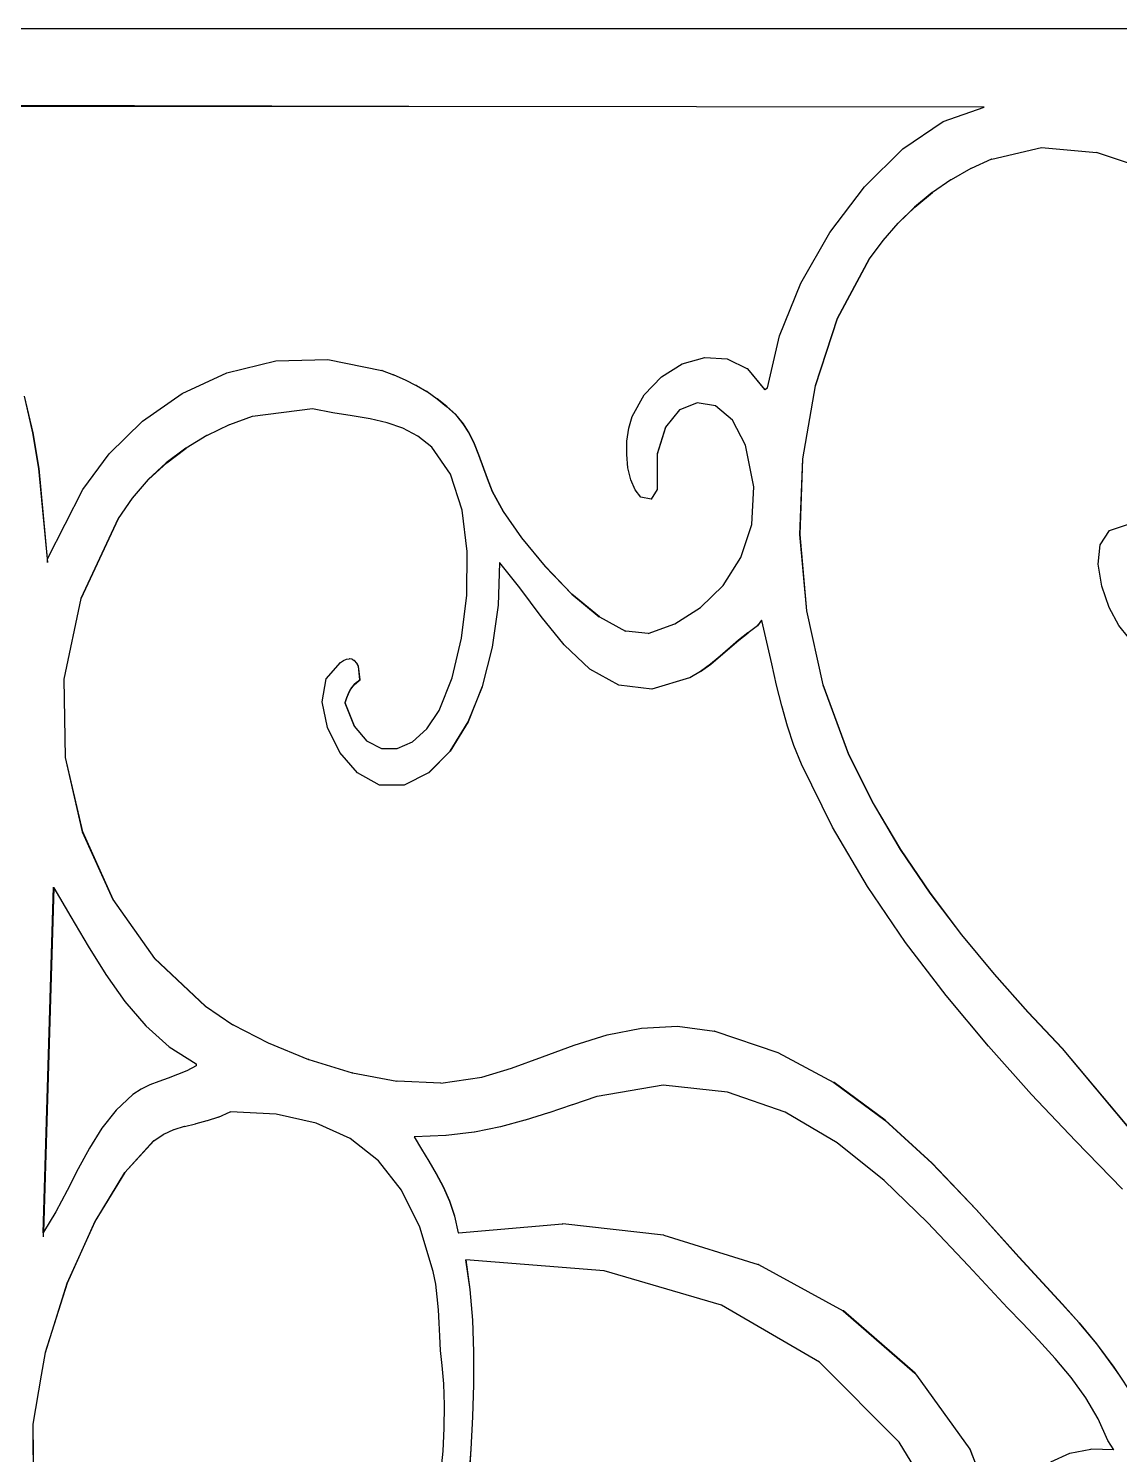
# Model space of a CAD drawing. Header units: inches. Extents: x 3672 to 10975, y -27382 to -746.
# Drawn here: x 4388.15 to 4396.46, y -26873.46 to -26862.6 of the extents above; entities that cross this region are included whole.
import ezdxf

# ---------------------------------------------------------------- set-up
doc = ezdxf.new("R2010")
doc.units = ezdxf.units.IN
doc.header["$LTSCALE"] = 17
doc.header["$MEASUREMENT"] = 0
doc.layers.add('25 BOT BAR', color=12, linetype='Continuous', lineweight=25)

msp = doc.modelspace()

# ---------------------------------------------------------------- linework, layer by layer
for p, q in [((4381.784, -26862.596), (4397.266, -26862.596)), ((4391.043, -26863.189), (4386.588, -26863.181)), ((4391.043, -26863.189), (4386.589, -26863.189)), ((4395.426, -26863.196), (4391.043, -26863.189)), ((4395.116, -26863.303), (4395.426, -26863.196)), ((4394.808, -26863.512), (4395.116, -26863.303)), ((4394.515, -26863.802), (4394.808, -26863.512)), ((4395.485, -26863.591), (4395.864, -26863.503)), ((4395.864, -26863.503), (4396.284, -26863.541)), ((4396.657, -26863.664), (4396.284, -26863.541)), ((4395.325, -26863.663), (4395.176, -26863.748)), ((4395.327, -26863.663), (4395.325, -26863.663)), ((4395.483, -26863.591), (4395.327, -26863.663)), ((4395.485, -26863.591), (4395.483, -26863.591)), ((4395.174, -26863.748), (4395.033, -26863.846)), ((4395.176, -26863.748), (4395.174, -26863.748)), ((4394.251, -26864.15), (4394.515, -26863.802)), ((4395.031, -26863.846), (4394.896, -26863.956)), ((4394.899, -26863.956), (4395.033, -26863.846)), ((4395.033, -26863.846), (4395.031, -26863.846)), ((4394.896, -26863.956), (4394.771, -26864.078)), ((4394.773, -26864.078), (4394.899, -26863.956)), ((4394.899, -26863.956), (4394.896, -26863.956)), ((4394.771, -26864.078), (4394.656, -26864.21)), ((4394.658, -26864.21), (4394.773, -26864.078)), ((4394.773, -26864.078), (4394.771, -26864.078)), ((4394.031, -26864.536), (4394.251, -26864.15)), ((4394.656, -26864.21), (4394.551, -26864.352)), ((4394.554, -26864.352), (4394.658, -26864.21)), ((4394.658, -26864.21), (4394.656, -26864.21)), ((4394.551, -26864.352), (4394.308, -26864.805)), ((4394.31, -26864.805), (4394.554, -26864.352)), ((4394.554, -26864.352), (4394.551, -26864.352)), ((4393.869, -26864.938), (4394.031, -26864.536)), ((4394.308, -26864.805), (4394.139, -26865.319)), ((4394.141, -26865.319), (4394.31, -26864.805)), ((4394.31, -26864.805), (4394.308, -26864.805)), ((4393.777, -26865.333), (4393.869, -26864.938)), ((4389.658, -26865.22), (4390.031, -26865.128)), ((4390.031, -26865.128), (4390.426, -26865.117)), ((4390.428, -26865.117), (4390.426, -26865.117)), ((4390.428, -26865.117), (4390.838, -26865.201)), ((4392.969, -26865.251), (4393.127, -26865.152)), ((4393.127, -26865.152), (4393.298, -26865.103)), ((4393.3, -26865.103), (4393.298, -26865.103)), ((4393.3, -26865.103), (4393.468, -26865.112)), ((4393.47, -26865.112), (4393.468, -26865.112)), ((4393.47, -26865.112), (4393.625, -26865.19)), ((4393.625, -26865.19), (4393.755, -26865.348)), ((4393.627, -26865.19), (4393.625, -26865.19)), ((4393.756, -26865.347), (4393.627, -26865.19)), ((4389.317, -26865.378), (4389.658, -26865.22)), ((4390.84, -26865.201), (4390.838, -26865.201)), ((4390.84, -26865.201), (4390.927, -26865.234)), ((4390.929, -26865.234), (4390.927, -26865.234)), ((4390.929, -26865.234), (4391.015, -26865.272)), ((4391.017, -26865.272), (4391.015, -26865.272)), ((4391.017, -26865.272), (4391.1, -26865.315)), ((4392.837, -26865.388), (4392.969, -26865.251)), ((4388.113, -26865.397), (4388.178, -26865.676)), ((4388.18, -26865.676), (4388.115, -26865.397)), ((4389.015, -26865.589), (4389.317, -26865.378)), ((4391.102, -26865.315), (4391.1, -26865.315)), ((4391.102, -26865.315), (4391.181, -26865.363)), ((4391.183, -26865.363), (4391.181, -26865.363)), ((4391.183, -26865.363), (4391.259, -26865.417)), ((4392.745, -26865.553), (4392.837, -26865.388)), ((4393.755, -26865.348), (4393.756, -26865.347)), ((4393.756, -26865.347), (4393.777, -26865.333)), ((4394.139, -26865.319), (4394.044, -26865.874)), ((4394.046, -26865.874), (4394.141, -26865.319)), ((4394.141, -26865.319), (4394.139, -26865.319)), ((4390.31, -26865.494), (4389.853, -26865.553)), ((4390.466, -26865.525), (4390.31, -26865.494)), ((4391.259, -26865.417), (4391.331, -26865.475)), ((4391.261, -26865.417), (4391.259, -26865.417)), ((4391.334, -26865.475), (4391.261, -26865.417)), ((4391.331, -26865.475), (4391.399, -26865.538)), ((4391.334, -26865.475), (4391.331, -26865.475)), ((4391.401, -26865.538), (4391.334, -26865.475)), ((4393.107, -26865.502), (4393, -26865.633)), ((4393.002, -26865.633), (4393.109, -26865.502)), ((4393.109, -26865.502), (4393.107, -26865.502)), ((4393.24, -26865.447), (4393.109, -26865.502)), ((4393.38, -26865.471), (4393.24, -26865.447)), ((4393.509, -26865.579), (4393.38, -26865.471)), ((4388.76, -26865.837), (4389.015, -26865.589)), ((4389.675, -26865.616), (4389.508, -26865.696)), ((4389.677, -26865.616), (4389.675, -26865.616)), ((4389.85, -26865.553), (4389.677, -26865.616)), ((4389.853, -26865.553), (4389.85, -26865.553)), ((4390.612, -26865.548), (4390.466, -26865.525)), ((4390.749, -26865.571), (4390.612, -26865.548)), ((4390.878, -26865.6), (4390.749, -26865.571)), ((4390.999, -26865.641), (4390.878, -26865.6)), ((4391.399, -26865.538), (4391.457, -26865.607)), ((4391.401, -26865.538), (4391.399, -26865.538)), ((4391.459, -26865.607), (4391.401, -26865.538)), ((4391.457, -26865.607), (4391.504, -26865.681)), ((4391.459, -26865.607), (4391.457, -26865.607)), ((4391.506, -26865.681), (4391.459, -26865.607)), ((4392.72, -26865.641), (4392.745, -26865.553)), ((4393.609, -26865.772), (4393.509, -26865.579)), ((4388.178, -26865.676), (4388.224, -26865.948)), ((4388.18, -26865.676), (4388.178, -26865.676)), ((4388.226, -26865.948), (4388.18, -26865.676)), ((4389.506, -26865.696), (4389.348, -26865.793)), ((4389.508, -26865.696), (4389.506, -26865.696)), ((4391.113, -26865.701), (4390.999, -26865.641)), ((4391.219, -26865.787), (4391.113, -26865.701)), ((4391.504, -26865.681), (4391.542, -26865.76)), ((4391.506, -26865.681), (4391.504, -26865.681)), ((4391.544, -26865.76), (4391.506, -26865.681)), ((4392.706, -26865.74), (4392.72, -26865.641)), ((4393, -26865.633), (4392.937, -26865.837)), ((4392.939, -26865.837), (4393.002, -26865.633)), ((4393.002, -26865.633), (4393, -26865.633)), ((4388.56, -26866.109), (4388.76, -26865.837)), ((4389.346, -26865.793), (4389.196, -26865.906)), ((4389.199, -26865.906), (4389.348, -26865.793)), ((4389.348, -26865.793), (4389.346, -26865.793)), ((4391.361, -26865.993), (4391.219, -26865.787)), ((4391.542, -26865.76), (4391.575, -26865.844)), ((4391.544, -26865.76), (4391.542, -26865.76)), ((4391.578, -26865.844), (4391.544, -26865.76)), ((4391.575, -26865.844), (4391.641, -26866.026)), ((4391.578, -26865.844), (4391.575, -26865.844)), ((4391.643, -26866.026), (4391.578, -26865.844)), ((4392.704, -26865.842), (4392.706, -26865.74)), ((4392.713, -26865.943), (4392.704, -26865.842)), ((4392.937, -26865.837), (4392.936, -26866.109)), ((4392.939, -26865.837), (4392.937, -26865.837)), ((4392.938, -26866.109), (4392.939, -26865.837)), ((4393.673, -26866.089), (4393.609, -26865.772)), ((4388.224, -26865.948), (4388.291, -26866.665)), ((4388.226, -26865.948), (4388.224, -26865.948)), ((4388.291, -26866.636), (4388.226, -26865.948)), ((4389.196, -26865.906), (4389.059, -26866.033)), ((4389.061, -26866.033), (4389.199, -26865.906)), ((4389.199, -26865.906), (4389.196, -26865.906)), ((4392.734, -26866.035), (4392.713, -26865.943)), ((4394.044, -26865.874), (4394.022, -26866.452)), ((4394.024, -26866.452), (4394.046, -26865.874)), ((4394.046, -26865.874), (4394.044, -26865.874)), ((4389.059, -26866.033), (4388.936, -26866.174)), ((4388.938, -26866.174), (4389.061, -26866.033)), ((4389.061, -26866.033), (4389.059, -26866.033)), ((4391.449, -26866.266), (4391.361, -26865.993)), ((4391.641, -26866.026), (4391.679, -26866.124)), ((4391.643, -26866.026), (4391.641, -26866.026)), ((4391.681, -26866.124), (4391.643, -26866.026)), ((4392.767, -26866.112), (4392.734, -26866.035)), ((4388.291, -26866.636), (4388.56, -26866.109)), ((4391.679, -26866.124), (4391.763, -26866.277)), ((4391.681, -26866.124), (4391.679, -26866.124)), ((4391.766, -26866.277), (4391.681, -26866.124)), ((4392.812, -26866.168), (4392.767, -26866.112)), ((4392.891, -26866.182), (4392.812, -26866.168)), ((4392.936, -26866.109), (4392.891, -26866.182)), ((4392.893, -26866.182), (4392.938, -26866.109)), ((4392.938, -26866.109), (4392.936, -26866.109)), ((4393.657, -26866.375), (4393.673, -26866.089)), ((4388.936, -26866.174), (4388.829, -26866.329)), ((4388.832, -26866.329), (4388.938, -26866.174)), ((4388.938, -26866.174), (4388.936, -26866.174)), ((4391.489, -26866.58), (4391.449, -26866.266)), ((4391.763, -26866.277), (4391.903, -26866.477)), ((4391.766, -26866.277), (4391.763, -26866.277)), ((4391.906, -26866.477), (4391.766, -26866.277)), ((4392.893, -26866.182), (4392.891, -26866.182)), ((4388.829, -26866.329), (4388.544, -26866.94)), ((4388.547, -26866.94), (4388.832, -26866.329)), ((4388.832, -26866.329), (4388.829, -26866.329)), ((4393.574, -26866.626), (4393.657, -26866.375)), ((4396.383, -26866.421), (4396.526, -26866.372)), ((4391.903, -26866.477), (4392.083, -26866.696)), ((4391.906, -26866.477), (4391.903, -26866.477)), ((4392.085, -26866.696), (4391.906, -26866.477)), ((4394.022, -26866.452), (4394.074, -26867.033)), ((4394.024, -26866.452), (4394.022, -26866.452)), ((4394.076, -26867.033), (4394.024, -26866.452)), ((4396.311, -26866.53), (4396.383, -26866.421)), ((4391.486, -26866.913), (4391.489, -26866.58)), ((4396.295, -26866.678), (4396.311, -26866.53)), ((4388.291, -26866.665), (4388.291, -26866.636)), ((4391.735, -26866.665), (4391.725, -26866.991)), ((4391.727, -26866.991), (4391.737, -26866.668)), ((4391.737, -26866.668), (4391.735, -26866.665)), ((4391.889, -26866.858), (4391.737, -26866.668)), ((4392.083, -26866.696), (4392.285, -26866.906)), ((4392.085, -26866.696), (4392.083, -26866.696)), ((4392.287, -26866.906), (4392.085, -26866.696)), ((4393.439, -26866.839), (4393.574, -26866.626)), ((4396.323, -26866.845), (4396.295, -26866.678)), ((4391.446, -26867.242), (4391.486, -26866.913)), ((4392.051, -26867.077), (4391.889, -26866.858)), ((4392.285, -26866.906), (4392.495, -26867.079)), ((4392.287, -26866.906), (4392.285, -26866.906)), ((4392.497, -26867.079), (4392.287, -26866.906)), ((4393.266, -26867.009), (4393.439, -26866.839)), ((4396.379, -26867.008), (4396.323, -26866.845)), ((4388.544, -26866.94), (4388.416, -26867.553)), ((4388.418, -26867.553), (4388.547, -26866.94)), ((4388.547, -26866.94), (4388.544, -26866.94)), ((4391.725, -26866.991), (4391.68, -26867.311)), ((4391.682, -26867.311), (4391.727, -26866.991)), ((4391.727, -26866.991), (4391.725, -26866.991)), ((4393.071, -26867.133), (4393.266, -26867.009)), ((4394.076, -26867.033), (4394.074, -26867.033)), ((4394.074, -26867.033), (4394.198, -26867.598)), ((4394.2, -26867.598), (4394.076, -26867.033)), ((4396.452, -26867.145), (4396.379, -26867.008)), ((4392.227, -26867.293), (4392.051, -26867.077)), ((4392.497, -26867.079), (4392.495, -26867.079)), ((4392.497, -26867.079), (4392.694, -26867.189)), ((4392.868, -26867.207), (4393.071, -26867.133)), ((4393.699, -26867.148), (4393.628, -26867.2)), ((4393.732, -26867.104), (4393.699, -26867.148)), ((4393.701, -26867.148), (4393.699, -26867.148)), ((4393.701, -26867.148), (4393.733, -26867.107)), ((4393.733, -26867.107), (4393.732, -26867.104)), ((4393.772, -26867.272), (4393.733, -26867.107)), ((4396.526, -26867.236), (4396.452, -26867.145)), ((4391.374, -26867.543), (4391.446, -26867.242)), ((4392.697, -26867.189), (4392.694, -26867.189)), ((4392.868, -26867.207), (4392.697, -26867.189)), ((4393.556, -26867.257), (4393.415, -26867.38)), ((4393.417, -26867.38), (4393.558, -26867.257)), ((4393.626, -26867.2), (4393.556, -26867.257)), ((4393.558, -26867.257), (4393.556, -26867.257)), ((4393.558, -26867.257), (4393.628, -26867.2)), ((4393.628, -26867.2), (4393.626, -26867.2)), ((4391.68, -26867.311), (4391.603, -26867.611)), ((4391.605, -26867.611), (4391.682, -26867.311)), ((4391.682, -26867.311), (4391.68, -26867.311)), ((4392.422, -26867.477), (4392.227, -26867.293)), ((4393.809, -26867.437), (4393.772, -26867.272)), ((4390.414, -26867.552), (4390.524, -26867.426)), ((4390.524, -26867.426), (4390.546, -26867.411)), ((4390.546, -26867.411), (4390.568, -26867.401)), ((4390.568, -26867.401), (4390.589, -26867.398)), ((4390.591, -26867.398), (4390.589, -26867.398)), ((4390.589, -26867.398), (4390.59, -26867.398)), ((4390.591, -26867.398), (4390.59, -26867.398)), ((4390.609, -26867.402), (4390.591, -26867.398)), ((4390.612, -26867.402), (4390.609, -26867.402)), ((4390.612, -26867.402), (4390.628, -26867.413)), ((4390.628, -26867.413), (4390.645, -26867.431)), ((4390.63, -26867.413), (4390.628, -26867.413)), ((4390.647, -26867.431), (4390.63, -26867.413)), ((4390.645, -26867.431), (4390.658, -26867.456)), ((4390.647, -26867.431), (4390.645, -26867.431)), ((4390.66, -26867.456), (4390.647, -26867.431)), ((4390.658, -26867.456), (4390.669, -26867.558)), ((4390.66, -26867.456), (4390.658, -26867.456)), ((4390.672, -26867.558), (4390.66, -26867.456)), ((4393.342, -26867.44), (4393.265, -26867.496)), ((4393.267, -26867.496), (4393.344, -26867.44)), ((4393.415, -26867.38), (4393.342, -26867.44)), ((4393.344, -26867.44), (4393.342, -26867.44)), ((4393.344, -26867.44), (4393.417, -26867.38)), ((4393.417, -26867.38), (4393.415, -26867.38)), ((4393.846, -26867.599), (4393.809, -26867.437)), ((4388.416, -26867.553), (4388.426, -26868.151)), ((4388.418, -26867.553), (4388.416, -26867.553)), ((4388.428, -26868.151), (4388.418, -26867.553)), ((4390.384, -26867.727), (4390.414, -26867.552)), ((4390.645, -26867.579), (4390.625, -26867.598)), ((4390.627, -26867.598), (4390.648, -26867.579)), ((4390.669, -26867.558), (4390.645, -26867.579)), ((4390.648, -26867.579), (4390.645, -26867.579)), ((4390.648, -26867.579), (4390.672, -26867.558)), ((4390.672, -26867.558), (4390.669, -26867.558)), ((4391.275, -26867.792), (4391.374, -26867.543)), ((4392.643, -26867.599), (4392.422, -26867.477)), ((4393.183, -26867.544), (4392.896, -26867.631)), ((4393.185, -26867.544), (4393.183, -26867.544)), ((4393.265, -26867.496), (4393.185, -26867.544)), ((4393.267, -26867.496), (4393.265, -26867.496)), ((4390.581, -26867.665), (4390.569, -26867.696)), ((4390.571, -26867.696), (4390.583, -26867.665)), ((4390.594, -26867.639), (4390.581, -26867.665)), ((4390.583, -26867.665), (4390.581, -26867.665)), ((4390.583, -26867.665), (4390.596, -26867.639)), ((4390.608, -26867.618), (4390.594, -26867.639)), ((4390.596, -26867.639), (4390.594, -26867.639)), ((4390.596, -26867.639), (4390.611, -26867.618)), ((4390.625, -26867.598), (4390.608, -26867.618)), ((4390.611, -26867.618), (4390.608, -26867.618)), ((4390.611, -26867.618), (4390.627, -26867.598)), ((4390.627, -26867.598), (4390.625, -26867.598)), ((4391.603, -26867.611), (4391.495, -26867.88)), ((4391.497, -26867.88), (4391.605, -26867.611)), ((4391.605, -26867.611), (4391.603, -26867.611)), ((4392.894, -26867.631), (4392.643, -26867.599)), ((4392.896, -26867.631), (4392.894, -26867.631)), ((4393.885, -26867.757), (4393.846, -26867.599)), ((4394.2, -26867.598), (4394.198, -26867.598)), ((4394.198, -26867.598), (4394.394, -26868.129)), ((4394.396, -26868.129), (4394.2, -26867.598)), ((4390.423, -26867.923), (4390.384, -26867.727)), ((4390.569, -26867.696), (4390.557, -26867.734)), ((4390.557, -26867.734), (4390.628, -26867.912)), ((4390.559, -26867.734), (4390.557, -26867.734)), ((4390.559, -26867.734), (4390.571, -26867.696)), ((4390.631, -26867.912), (4390.559, -26867.734)), ((4390.571, -26867.696), (4390.569, -26867.696)), ((4391.182, -26867.933), (4391.275, -26867.792)), ((4393.928, -26867.911), (4393.885, -26867.757)), ((4391.495, -26867.88), (4391.358, -26868.103)), ((4391.36, -26868.103), (4391.497, -26867.88)), ((4391.497, -26867.88), (4391.495, -26867.88)), ((4390.517, -26868.113), (4390.423, -26867.923)), ((4390.628, -26867.912), (4390.724, -26868.027)), ((4390.631, -26867.912), (4390.628, -26867.912)), ((4390.726, -26868.027), (4390.631, -26867.912)), ((4391.073, -26868.031), (4391.182, -26867.933)), ((4393.978, -26868.059), (4393.928, -26867.911)), ((4390.653, -26868.268), (4390.517, -26868.113)), ((4390.726, -26868.027), (4390.724, -26868.027)), ((4390.726, -26868.027), (4390.835, -26868.082)), ((4390.835, -26868.082), (4390.954, -26868.082)), ((4390.954, -26868.082), (4391.073, -26868.031)), ((4391.358, -26868.103), (4391.194, -26868.269)), ((4391.197, -26868.269), (4391.36, -26868.103)), ((4391.36, -26868.103), (4391.358, -26868.103)), ((4394.035, -26868.202), (4393.978, -26868.059)), ((4388.426, -26868.151), (4388.556, -26868.717)), ((4388.428, -26868.151), (4388.426, -26868.151)), ((4388.559, -26868.717), (4388.428, -26868.151)), ((4394.272, -26868.682), (4394.035, -26868.202)), ((4394.394, -26868.129), (4394.581, -26868.501)), ((4394.396, -26868.129), (4394.394, -26868.129)), ((4394.583, -26868.501), (4394.396, -26868.129)), ((4390.821, -26868.361), (4390.653, -26868.268)), ((4391.194, -26868.269), (4391.008, -26868.363)), ((4391.197, -26868.269), (4391.194, -26868.269)), ((4391.006, -26868.363), (4390.821, -26868.361)), ((4391.008, -26868.363), (4391.006, -26868.363)), ((4394.581, -26868.501), (4394.789, -26868.853)), ((4394.583, -26868.501), (4394.581, -26868.501)), ((4394.791, -26868.853), (4394.583, -26868.501)), ((4388.556, -26868.717), (4388.789, -26869.233)), ((4388.559, -26868.717), (4388.556, -26868.717)), ((4388.792, -26869.233), (4388.559, -26868.717)), ((4394.538, -26869.133), (4394.272, -26868.682)), ((4394.791, -26868.853), (4394.789, -26868.853)), ((4394.789, -26868.853), (4395.015, -26869.186)), ((4395.017, -26869.186), (4394.791, -26868.853)), ((4388.258, -26871.773), (4388.336, -26869.139)), ((4388.338, -26869.143), (4388.26, -26871.769)), ((4388.336, -26869.139), (4388.338, -26869.143)), ((4388.338, -26869.143), (4388.469, -26869.364)), ((4394.828, -26869.56), (4394.538, -26869.133)), ((4395.015, -26869.186), (4395.254, -26869.502)), ((4395.017, -26869.186), (4395.015, -26869.186)), ((4395.256, -26869.502), (4395.017, -26869.186)), ((4388.789, -26869.233), (4389.107, -26869.682)), ((4388.792, -26869.233), (4388.789, -26869.233)), ((4389.109, -26869.682), (4388.792, -26869.233)), ((4388.469, -26869.364), (4388.6, -26869.588)), ((4395.256, -26869.502), (4395.254, -26869.502)), ((4395.254, -26869.502), (4395.504, -26869.803)), ((4395.506, -26869.803), (4395.256, -26869.502)), ((4388.6, -26869.588), (4388.736, -26869.805)), ((4395.137, -26869.965), (4394.828, -26869.56)), ((4389.107, -26869.682), (4389.491, -26870.047)), ((4389.109, -26869.682), (4389.107, -26869.682)), ((4389.494, -26870.047), (4389.109, -26869.682)), ((4388.736, -26869.805), (4388.881, -26870.01)), ((4395.504, -26869.803), (4395.761, -26870.092)), ((4395.506, -26869.803), (4395.504, -26869.803)), ((4395.763, -26870.092), (4395.506, -26869.803)), ((4395.459, -26870.35), (4395.137, -26869.965)), ((4388.881, -26870.01), (4389.04, -26870.196)), ((4389.494, -26870.047), (4389.491, -26870.047)), ((4389.494, -26870.047), (4389.703, -26870.187)), ((4389.705, -26870.187), (4389.703, -26870.187)), ((4389.705, -26870.187), (4389.971, -26870.326)), ((4395.763, -26870.092), (4395.761, -26870.092)), ((4395.761, -26870.092), (4396.021, -26870.369)), ((4396.023, -26870.369), (4395.763, -26870.092)), ((4389.04, -26870.196), (4389.219, -26870.357)), ((4392.304, -26870.342), (4392.556, -26870.265)), ((4392.556, -26870.265), (4392.817, -26870.213)), ((4392.817, -26870.213), (4393.09, -26870.199)), ((4393.092, -26870.199), (4393.09, -26870.199)), ((4393.092, -26870.199), (4393.373, -26870.237)), ((4393.375, -26870.237), (4393.373, -26870.237)), ((4393.375, -26870.237), (4393.854, -26870.398)), ((4389.219, -26870.357), (4389.424, -26870.486)), ((4389.973, -26870.326), (4389.971, -26870.326)), ((4389.973, -26870.326), (4390.279, -26870.452)), ((4392.061, -26870.431), (4392.304, -26870.342)), ((4393.856, -26870.398), (4393.854, -26870.398)), ((4393.856, -26870.398), (4394.283, -26870.629)), ((4395.789, -26870.718), (4395.459, -26870.35)), ((4396.021, -26870.369), (4396.683, -26871.159)), ((4396.023, -26870.369), (4396.021, -26870.369)), ((4396.685, -26871.159), (4396.023, -26870.369)), ((4389.424, -26870.501), (4389.353, -26870.538)), ((4389.424, -26870.486), (4389.424, -26870.501)), ((4390.281, -26870.452), (4390.279, -26870.452)), ((4390.281, -26870.452), (4390.612, -26870.553)), ((4391.827, -26870.518), (4392.061, -26870.431)), ((4389.14, -26870.619), (4389.071, -26870.646)), ((4389.211, -26870.594), (4389.14, -26870.619)), ((4389.282, -26870.568), (4389.211, -26870.594)), ((4389.353, -26870.538), (4389.282, -26870.568)), ((4390.614, -26870.553), (4390.612, -26870.553)), ((4390.614, -26870.553), (4390.953, -26870.617)), ((4390.956, -26870.617), (4390.953, -26870.617)), ((4391.288, -26870.633), (4390.956, -26870.617)), ((4391.288, -26870.633), (4391.601, -26870.588)), ((4391.601, -26870.588), (4391.827, -26870.518)), ((4388.942, -26870.72), (4388.813, -26870.839)), ((4389.005, -26870.678), (4388.942, -26870.72)), ((4389.071, -26870.646), (4389.005, -26870.678)), ((4392.981, -26870.647), (4392.478, -26870.735)), ((4393.472, -26870.701), (4392.981, -26870.647)), ((4393.911, -26870.855), (4393.472, -26870.701)), ((4394.283, -26870.629), (4394.671, -26870.916)), ((4394.285, -26870.629), (4394.283, -26870.629)), ((4394.673, -26870.916), (4394.285, -26870.629)), ((4396.122, -26871.072), (4395.789, -26870.718)), ((4388.813, -26870.839), (4388.704, -26870.976)), ((4392.288, -26870.797), (4392.11, -26870.858)), ((4392.291, -26870.797), (4392.288, -26870.797)), ((4392.476, -26870.735), (4392.291, -26870.797)), ((4392.478, -26870.735), (4392.476, -26870.735)), ((4389.336, -26870.963), (4389.418, -26870.942)), ((4389.42, -26870.942), (4389.418, -26870.942)), ((4389.504, -26870.919), (4389.42, -26870.942)), ((4389.507, -26870.919), (4389.504, -26870.919)), ((4389.593, -26870.891), (4389.507, -26870.919)), ((4389.595, -26870.891), (4389.593, -26870.891)), ((4389.595, -26870.891), (4389.682, -26870.852)), ((4389.682, -26870.852), (4389.684, -26870.852)), ((4390.033, -26870.87), (4389.684, -26870.852)), ((4390.337, -26870.937), (4390.033, -26870.87)), ((4390.596, -26871.054), (4390.337, -26870.937)), ((4391.927, -26870.916), (4391.743, -26870.966)), ((4391.929, -26870.916), (4391.927, -26870.916)), ((4392.108, -26870.858), (4391.929, -26870.916)), ((4392.11, -26870.858), (4392.108, -26870.858)), ((4394.306, -26871.087), (4393.911, -26870.855)), ((4394.671, -26870.916), (4395.028, -26871.243)), ((4394.673, -26870.916), (4394.671, -26870.916)), ((4395.03, -26871.243), (4394.673, -26870.916)), ((4388.704, -26870.976), (4388.61, -26871.127)), ((4389.101, -26871.072), (4389.173, -26871.023)), ((4389.175, -26871.023), (4389.173, -26871.023)), ((4389.252, -26870.988), (4389.175, -26871.023)), ((4389.254, -26870.988), (4389.252, -26870.988)), ((4389.333, -26870.963), (4389.254, -26870.988)), ((4389.336, -26870.963), (4389.333, -26870.963)), ((4390.812, -26871.225), (4390.596, -26871.054)), ((4391.085, -26871.042), (4391.14, -26871.135)), ((4391.087, -26871.042), (4391.085, -26871.042)), ((4391.325, -26871.032), (4391.087, -26871.042)), ((4391.142, -26871.135), (4391.087, -26871.042)), ((4391.328, -26871.032), (4391.325, -26871.032)), ((4391.542, -26871.006), (4391.328, -26871.032)), ((4391.544, -26871.006), (4391.542, -26871.006)), ((4391.741, -26870.966), (4391.544, -26871.006)), ((4391.743, -26870.966), (4391.741, -26870.966)), ((4388.61, -26871.127), (4388.524, -26871.286)), ((4389.099, -26871.072), (4388.879, -26871.314)), ((4388.881, -26871.314), (4389.101, -26871.072)), ((4389.101, -26871.072), (4389.099, -26871.072)), ((4391.14, -26871.135), (4391.197, -26871.228)), ((4391.142, -26871.135), (4391.14, -26871.135)), ((4391.199, -26871.228), (4391.142, -26871.135)), ((4394.665, -26871.374), (4394.306, -26871.087)), ((4396.48, -26871.44), (4396.122, -26871.072)), ((4390.989, -26871.449), (4390.812, -26871.225)), ((4391.197, -26871.228), (4391.253, -26871.324)), ((4391.199, -26871.228), (4391.197, -26871.228)), ((4391.255, -26871.324), (4391.199, -26871.228)), ((4395.028, -26871.243), (4395.365, -26871.595)), ((4395.03, -26871.243), (4395.028, -26871.243)), ((4395.367, -26871.595), (4395.03, -26871.243)), ((4388.524, -26871.286), (4388.441, -26871.45)), ((4388.879, -26871.314), (4388.651, -26871.688)), ((4388.653, -26871.688), (4388.881, -26871.314)), ((4388.881, -26871.314), (4388.879, -26871.314)), ((4391.253, -26871.324), (4391.306, -26871.424)), ((4391.255, -26871.324), (4391.253, -26871.324)), ((4391.308, -26871.424), (4391.255, -26871.324)), ((4394.996, -26871.694), (4394.665, -26871.374)), ((4388.441, -26871.45), (4388.354, -26871.614)), ((4391.127, -26871.729), (4390.989, -26871.449)), ((4391.306, -26871.424), (4391.354, -26871.531)), ((4391.308, -26871.424), (4391.306, -26871.424)), ((4391.356, -26871.531), (4391.308, -26871.424)), ((4391.354, -26871.531), (4391.393, -26871.647)), ((4391.356, -26871.531), (4391.354, -26871.531)), ((4391.395, -26871.647), (4391.356, -26871.531)), ((4395.365, -26871.595), (4395.692, -26871.958)), ((4395.367, -26871.595), (4395.365, -26871.595)), ((4395.695, -26871.958), (4395.367, -26871.595)), ((4388.354, -26871.614), (4388.26, -26871.769)), ((4388.651, -26871.688), (4388.44, -26872.158)), ((4388.442, -26872.158), (4388.653, -26871.688)), ((4388.653, -26871.688), (4388.651, -26871.688)), ((4391.393, -26871.647), (4391.421, -26871.774)), ((4391.395, -26871.647), (4391.393, -26871.647)), ((4391.423, -26871.774), (4391.395, -26871.647)), ((4391.423, -26871.774), (4392.214, -26871.706)), ((4392.216, -26871.706), (4392.214, -26871.706)), ((4392.214, -26871.706), (4392.215, -26871.707)), ((4392.216, -26871.706), (4392.215, -26871.707)), ((4392.984, -26871.79), (4392.216, -26871.706)), ((4395.307, -26872.025), (4394.996, -26871.694)), ((4388.258, -26871.773), (4388.257, -26871.774)), ((4388.257, -26871.774), (4388.257, -26871.804)), ((4388.258, -26871.774), (4388.257, -26871.774)), ((4388.26, -26871.769), (4388.258, -26871.773)), ((4391.23, -26872.067), (4391.127, -26871.729)), ((4391.421, -26871.774), (4391.423, -26871.774)), ((4392.986, -26871.79), (4392.984, -26871.79)), ((4392.986, -26871.79), (4393.706, -26872.015)), ((4391.477, -26871.979), (4391.509, -26872.204)), ((4391.479, -26871.979), (4391.477, -26871.979)), ((4391.511, -26872.204), (4391.479, -26871.979)), ((4392.531, -26872.064), (4391.479, -26871.979)), ((4393.708, -26872.015), (4393.706, -26872.015)), ((4393.708, -26872.015), (4394.353, -26872.369)), ((4395.606, -26872.345), (4395.307, -26872.025)), ((4395.692, -26871.958), (4396.021, -26872.316)), ((4395.695, -26871.958), (4395.692, -26871.958)), ((4396.023, -26872.316), (4395.695, -26871.958)), ((4391.249, -26872.164), (4391.23, -26872.067)), ((4393.426, -26872.325), (4392.531, -26872.064)), ((4388.44, -26872.158), (4388.274, -26872.685)), ((4388.276, -26872.685), (4388.442, -26872.158)), ((4388.442, -26872.158), (4388.44, -26872.158)), ((4391.261, -26872.261), (4391.249, -26872.164)), ((4391.511, -26872.204), (4391.509, -26872.204)), ((4391.509, -26872.204), (4391.529, -26872.439)), ((4391.531, -26872.439), (4391.511, -26872.204)), ((4391.269, -26872.359), (4391.261, -26872.261)), ((4391.274, -26872.459), (4391.269, -26872.359)), ((4394.172, -26872.76), (4393.426, -26872.325)), ((4395.719, -26872.462), (4395.606, -26872.345)), ((4396.021, -26872.316), (4396.15, -26872.459)), ((4396.023, -26872.316), (4396.021, -26872.316)), ((4396.152, -26872.459), (4396.023, -26872.316)), ((4391.279, -26872.562), (4391.274, -26872.459)), ((4391.531, -26872.439), (4391.529, -26872.439)), ((4391.529, -26872.439), (4391.537, -26872.681)), ((4391.54, -26872.681), (4391.531, -26872.439)), ((4394.353, -26872.369), (4394.899, -26872.842)), ((4394.355, -26872.369), (4394.353, -26872.369)), ((4394.902, -26872.842), (4394.355, -26872.369)), ((4395.842, -26872.591), (4395.719, -26872.462)), ((4396.15, -26872.459), (4396.283, -26872.62)), ((4396.152, -26872.459), (4396.15, -26872.459)), ((4396.285, -26872.62), (4396.152, -26872.459)), ((4391.286, -26872.67), (4391.279, -26872.562)), ((4388.274, -26872.685), (4388.244, -26872.859)), ((4388.246, -26872.859), (4388.276, -26872.685)), ((4388.276, -26872.685), (4388.274, -26872.685)), ((4391.298, -26872.784), (4391.286, -26872.67)), ((4391.54, -26872.681), (4391.537, -26872.681)), ((4391.537, -26872.681), (4391.537, -26872.859)), ((4391.539, -26872.859), (4391.54, -26872.681)), ((4395.967, -26872.73), (4395.842, -26872.591)), ((4396.283, -26872.62), (4396.414, -26872.797)), ((4396.285, -26872.62), (4396.283, -26872.62)), ((4396.416, -26872.797), (4396.285, -26872.62)), ((4391.31, -26872.924), (4391.298, -26872.784)), ((4394.78, -26873.368), (4394.172, -26872.76)), ((4396.089, -26872.877), (4395.967, -26872.73)), ((4396.416, -26872.797), (4396.414, -26872.797)), ((4396.414, -26872.797), (4396.455, -26872.859)), ((4396.457, -26872.859), (4396.416, -26872.797)), ((4388.244, -26872.859), (4388.18, -26873.231)), ((4388.182, -26873.231), (4388.246, -26872.859)), ((4388.244, -26872.859), (4388.246, -26872.859)), ((4391.537, -26872.859), (4391.539, -26872.859)), ((4391.537, -26872.859), (4391.537, -26872.928)), ((4391.539, -26872.928), (4391.539, -26872.859)), ((4394.902, -26872.842), (4394.899, -26872.842)), ((4394.899, -26872.842), (4394.911, -26872.859)), ((4394.913, -26872.859), (4394.902, -26872.842)), ((4394.911, -26872.859), (4394.913, -26872.859)), ((4394.911, -26872.859), (4395.318, -26873.423)), ((4395.32, -26873.423), (4394.913, -26872.859)), ((4396.201, -26873.032), (4396.089, -26872.877)), ((4396.455, -26872.859), (4396.457, -26872.859)), ((4396.455, -26872.859), (4396.539, -26872.986)), ((4396.542, -26872.986), (4396.457, -26872.859)), ((4391.315, -26873.086), (4391.31, -26872.924)), ((4391.537, -26872.928), (4391.529, -26873.175)), ((4391.531, -26873.175), (4391.539, -26872.928)), ((4391.539, -26872.928), (4391.537, -26872.928)), ((4391.314, -26873.262), (4391.315, -26873.086)), ((4396.296, -26873.192), (4396.201, -26873.032)), ((4388.18, -26873.231), (4388.184, -26873.76)), ((4388.182, -26873.231), (4388.18, -26873.231)), ((4388.186, -26873.76), (4388.182, -26873.231)), ((4391.529, -26873.175), (4391.516, -26873.421)), ((4391.518, -26873.421), (4391.531, -26873.175)), ((4391.531, -26873.175), (4391.529, -26873.175)), ((4396.369, -26873.355), (4396.296, -26873.192)), ((4391.305, -26873.438), (4391.314, -26873.262)), ((4391.288, -26873.606), (4391.305, -26873.438)), ((4391.516, -26873.421), (4391.5, -26873.663)), ((4391.502, -26873.663), (4391.518, -26873.421)), ((4391.518, -26873.421), (4391.516, -26873.421)), ((4395.259, -26874.149), (4394.78, -26873.368)), ((4395.318, -26873.423), (4395.584, -26874.102)), ((4395.32, -26873.423), (4395.318, -26873.423)), ((4395.585, -26874.101), (4395.32, -26873.423)), ((4396.08, -26873.453), (4396.241, -26873.422)), ((4396.243, -26873.422), (4396.241, -26873.422)), ((4396.414, -26873.428), (4396.243, -26873.422)), ((4396.414, -26873.428), (4396.369, -26873.355)), ((4395.936, -26873.519), (4396.08, -26873.453))]:
    msp.add_line(p, q)
at = {"layer": '25 BOT BAR'}
msp.add_line((4381.784, -26862.596), (4413.701, -26862.596), dxfattribs=at)

doc.saveas('drawing.dxf')
